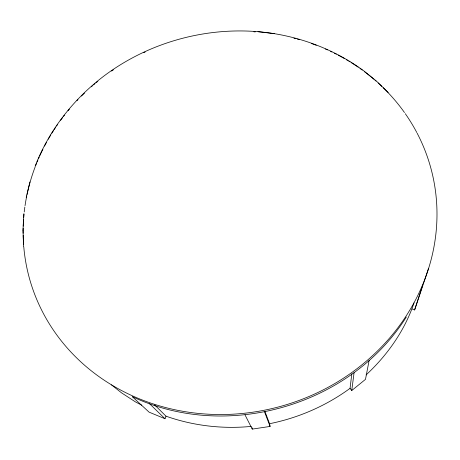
<?xml version="1.0" encoding="UTF-8"?>
<svg xmlns="http://www.w3.org/2000/svg" width="460" height="460" viewBox="0 0 460 460"><rect width="100%" height="100%" fill="white"/><g stroke="black" fill="none" stroke-linecap="round" stroke-linejoin="round"><path stroke-width="0.69" d="M23.006 230L23.88 213.681M369.115 360.49L365.487 379.356L351.75 390.523L350.066 388.338L351.814 373.756M351.75 390.523L354.079 372.657M26.22 197.558L29.986 181.729M366.091 374.923C387.36 355.16 404.771 330.55 414.017 302.898M412.103 308.947L414.615 309.948L422.717 285.142M428.588 268.26L414.615 309.948M132.25 396.623L149.086 412.148L164.996 418.732L165.98 416.168L154.623 404.88M35.155 166.198C48.846 130.6 73.094 99.498 103.379 76.452L103.419 76.418C151.558 39.986 214.573 24.127 274.2 33.649L274.263 33.655C306.452 38.928 337.467 51.486 363.774 70.846L376.487 81.15L388.188 92.448M406.318 317.015C350.716 405.565 227.384 441.358 132.854 396.905M350.066 388.338C326.197 405.806 298.557 417.881 269.571 423.712L265 411.642M244.996 414.857L252.252 429.099L270.089 426.431L269.571 423.712M251.286 426.391C222.531 429.209 193.234 425.787 165.98 416.168M257.979 31.671L274.263 33.655M141.623 405.139L135.43 401.89L121.543 392.851L111.51 384.893M149.586 403.742L164.996 418.732M264.54 411.913L270.089 426.431M252.12 427.725L252.252 429.099M23 230.138L23.638 246.537M417.134 133.164A208.144 190.285 -15.4 0 1 283.32 405.616A208.144 190.285 -15.4 0 1 23.77 246.807M23.598 244.668A208.144 190.285 -15.4 0 1 23.161 235.393M23.132 233.255A208.144 190.285 -15.4 0 1 23.161 228.275M23.213 226.142A208.144 190.285 -15.4 0 1 23.529 219.748M23.684 217.62A208.144 190.285 -15.4 0 1 24 214.09M24.225 211.974A208.144 190.285 -15.4 0 1 24.846 207.046M25.047 205.643A208.144 190.285 -15.4 0 1 26.755 195.88M27.042 194.494A208.144 190.285 -15.4 0 1 30.107 182.131M30.302 181.453A208.144 190.285 -15.4 0 1 35.236 166.704M35.742 165.387A208.144 190.285 -15.4 0 1 36.524 163.415M37.059 162.104A208.144 190.285 -15.4 0 1 37.875 160.149M38.433 158.849A208.144 190.285 -15.4 0 1 39.284 156.906M39.865 155.612A208.144 190.285 -15.4 0 1 42.907 149.236M44.517 146.084A208.144 190.285 -15.4 0 1 46.523 142.341M48.254 139.254A208.144 190.285 -15.4 0 1 49.318 137.419M49.68 136.81A208.144 190.285 -15.4 0 1 50.772 134.987M51.882 133.176A208.144 190.285 -15.4 0 1 53.394 130.784M54.165 129.593A208.144 190.285 -15.4 0 1 55.729 127.224M56.522 126.051A208.144 190.285 -15.4 0 1 57.73 124.303M60.616 120.273A208.144 190.285 -15.4 0 1 62.744 117.426M63.606 116.299A208.144 190.285 -15.4 0 1 64.48 115.184M68.04 110.762A208.144 190.285 -15.4 0 1 69.408 109.129M76.987 100.654A208.144 190.285 -15.4 0 1 77.964 99.619M81.449 96.065A208.144 190.285 -15.4 0 1 84.502 93.081M91.327 86.825A208.144 190.285 -15.4 0 1 92.397 85.888M93.478 84.956A208.144 190.285 -15.4 0 1 95.111 83.576M96.209 82.662A208.144 190.285 -15.4 0 1 97.865 81.305M111.579 71.053A208.144 190.285 -15.4 0 1 113.35 69.845M143.83 52.612A208.144 190.285 -15.4 0 1 145.13 52.014M253.857 31.797A208.144 190.285 -15.4 0 1 255.283 31.895M293.928 38.168A208.144 190.285 -15.4 0 1 295.993 38.709M297.367 39.083A208.144 190.285 -15.4 0 1 299.42 39.658M311.598 43.556A208.144 190.285 -15.4 0 1 316.261 45.27M325.45 49.03A208.144 190.285 -15.4 0 1 327.393 49.893M330.613 51.376A208.144 190.285 -15.4 0 1 331.896 51.986M334.443 53.233A208.144 190.285 -15.4 0 1 336.335 54.188M338.221 55.165A208.144 190.285 -15.4 0 1 344.431 58.564M346.271 59.627A208.144 190.285 -15.4 0 1 347.49 60.346M348.703 61.076A208.144 190.285 -15.4 0 1 349.91 61.812M351.112 62.554A208.144 190.285 -15.4 0 1 358.214 67.206M359.956 68.419A208.144 190.285 -15.4 0 1 362.256 70.064M364.533 71.743A208.144 190.285 -15.4 0 1 373.922 79.241M374.998 80.161A208.144 190.285 -15.4 0 1 376.061 81.092M378.172 82.972A208.144 190.285 -15.4 0 1 381.794 86.342M383.324 87.82A208.144 190.285 -15.4 0 1 404.489 112.539M405.306 113.7A208.144 190.285 -15.4 0 1 416.8 132.532"/></g></svg>
